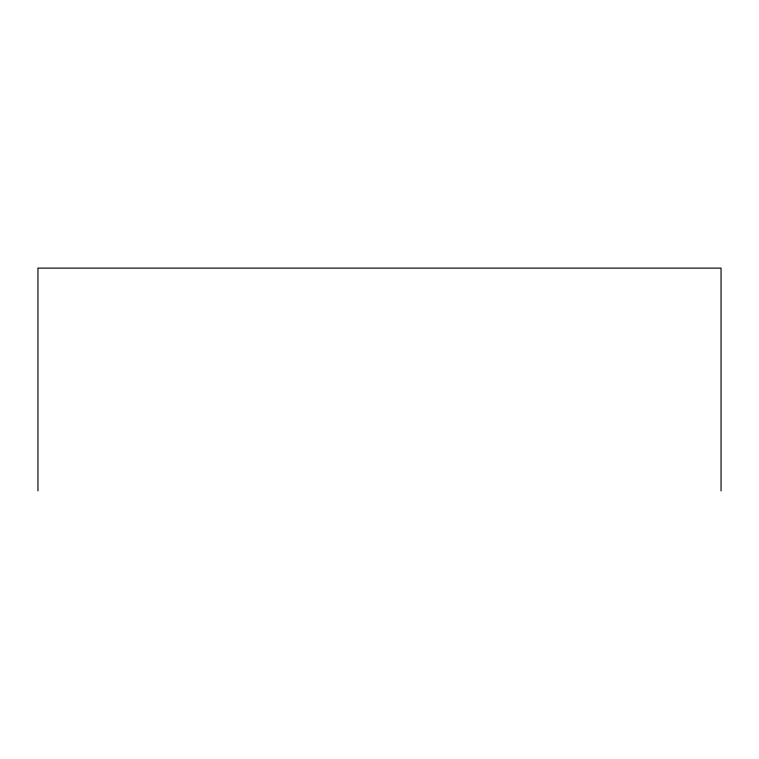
<?xml version="1.0" encoding="UTF-8"?>
<svg xmlns="http://www.w3.org/2000/svg" width="759" height="759" viewBox="0 0 759 759"><rect width="100%" height="100%" fill="white"/><g stroke="black" fill="none" stroke-linecap="round" stroke-linejoin="round"><path stroke-width="1.14" d="M721.05 490.883L721.05 268.117L37.95 268.117L37.95 490.883"/></g></svg>
